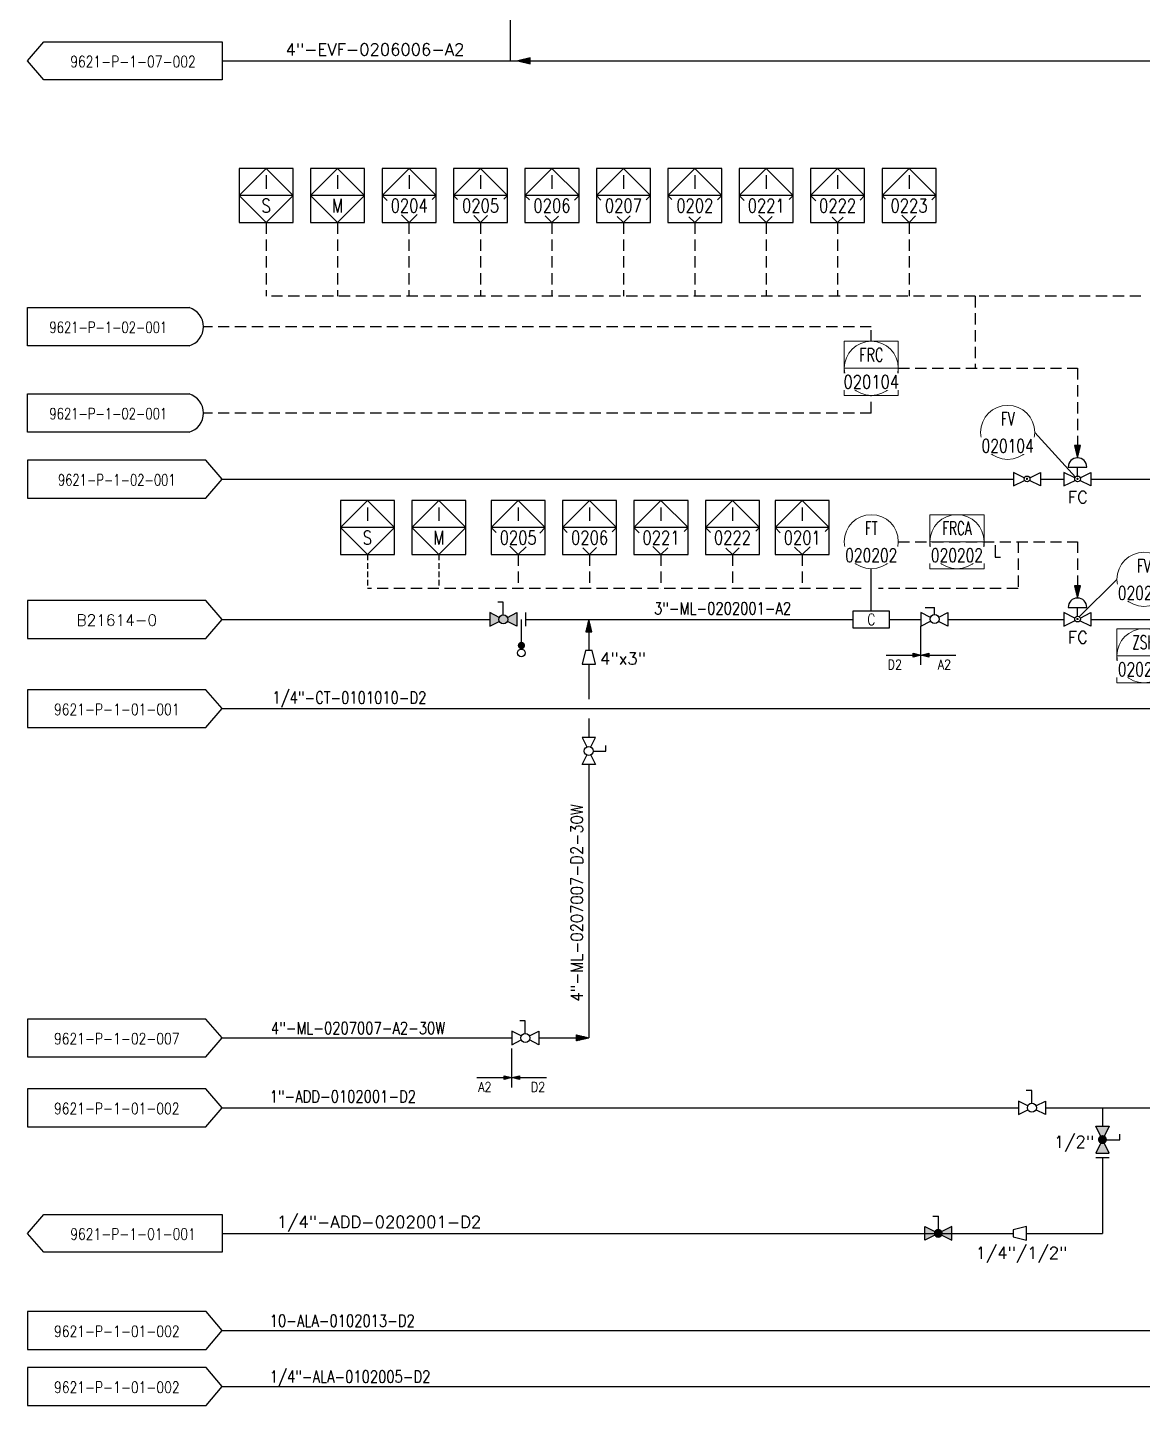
# Model space of a CAD drawing. Header units: inches. Extents: x 18 to 1172, y 24 to 967.
# Drawn here: x 21.9 to 269.4, y 41.4 to 347.3 of the extents above; entities that cross this region are included whole.
import ezdxf
from ezdxf.enums import TextEntityAlignment as Align

# ---------------------------------------------------------------- set-up
doc = ezdxf.new("R2010")
doc.units = ezdxf.units.IN
doc.header["$LTSCALE"] = 10
doc.header["$MEASUREMENT"] = 0
doc.linetypes.add('HIDDEN', pattern=[0.375, 0.25, -0.125])
for name, color, linetype in [('BLOCK', 7, 'Continuous'), ('FITTING', 3, 'Continuous'), ('HOLDS', 7, 'Continuous'), ('INST', 4, 'Continuous'), ('MINE-LINE', 6, 'Continuous'), ('Misc', 7, 'Continuous'), ('SYM', 7, 'Continuous'), ('TEXT', 253, 'Continuous'), ('TXT-0', 7, 'Continuous'), ('WI', 255, 'Continuous')]:
    doc.layers.add(name, color=color, linetype=linetype)
doc.styles.add('ROMANS', font='romans.shx', dxfattribs={"width": 0.8})
doc.styles.add('S1', font='simplex', dxfattribs={"width": 0.8})
doc.styles.add('style1', font='SIMPLEX.shx', dxfattribs={"width": 0.8})

# ---------------------------------------------------------------- blocks, each defined once
blk = doc.blocks.new('OPD')
at = {"layer": 'Misc', "color": 0}
blk.add_lwpolyline([(0, -3.5), (33, -3.5), (36, 0), (33, 3.5), (0, 3.5)], close=True, dxfattribs=at)
at = {"layer": 'Misc', "color": 2, "style": 'ROMANS', "width": 0.8}
for tag, p in [('TAG_NO', (16.61, 1.82)), ('DWG_NO.', (16.54, -1.59)), ('SERVICE1', (16.61, -5.64)), ('SERVICE2', (16.61, -8.97))]:
    blk.add_attdef(tag, text='', height=2.5, dxfattribs=at).set_placement(p, align=Align.MIDDLE_CENTER)
blk = doc.blocks.new('*U34')
at = {"layer": 'INST', "color": 0, "linetype": 'Continuous', "lineweight": 0}
blk.add_line((6, 0), (-6, 0), dxfattribs=at)
at = {"layer": 'INST', "color": 0, "linetype": 'Continuous', "lineweight": 0, "flags": 128}
blk.add_lwpolyline([(6, 6), (-6, 6), (-6, -6), (6, -6)], close=True, dxfattribs=at)
at = {"layer": 'INST', "color": 0, "linetype": 'Continuous', "lineweight": 0}
blk.add_circle((0, 0), 6, dxfattribs=at)
at = {"style": 'ROMANS', "width": 0.8}
for tag, p in [('EQP', (0, 3)), ('NO', (0, -3))]:
    blk.add_attdef(tag, text='', height=3, dxfattribs=at).set_placement(p, align=Align.MIDDLE_CENTER)
blk.add_wipeout([(-6.2, -1.09), (6.2, -1.09), (6.2, -4.8), (-6.2, -4.8), (-6.2, -4.8), (-6.2, -4.8)]).dxf.layer = 'WI'
blk = doc.blocks.new('*U35')
at = {"layer": 'INST', "color": 0, "linetype": 'Continuous', "lineweight": 0}
blk.add_circle((0, 0), 6, dxfattribs=at)
at = {"style": 'ROMANS', "width": 0.8}
for tag, p in [('EQP', (0, 3)), ('NO', (0, -3))]:
    blk.add_attdef(tag, text='', height=3, dxfattribs=at).set_placement(p, align=Align.MIDDLE_CENTER)
blk.add_wipeout([(-6.2, -1.09), (6.2, -1.09), (6.2, -4.8), (-6.2, -4.8), (-6.2, -4.8), (-6.2, -4.8)]).dxf.layer = 'WI'
blk = doc.blocks.new('OPD_INT')
at = {"layer": 'Misc', "color": 0, "linetype": 'ByBlock'}
for p, q in [((0, 3.85), (32.59, 3.85)), ((0, -3.85), (0, 3.85)), ((32.59, -3.85), (0, -3.85))]:
    blk.add_line(p, q, dxfattribs=at)
blk.add_arc((31.5, 0), 4, 285.7979, 74.2021, dxfattribs=at)
at = {"layer": 'Misc', "color": 7, "style": 'S1'}
for tag, p in [('SERVICE1', (16.57, 13.88)), ('SERVICE2', (16.57, 10.12)), ('SERVICE3', (16.57, 6.05)), ('DWG_NO', (16.29, -0.13))]:
    blk.add_attdef(tag, text='', height=2.8, dxfattribs=at).set_placement(p, align=Align.MIDDLE_CENTER)
blk = doc.blocks.new('FLOW METER')
at = {"layer": 'SYM', "color": 0, "linetype": 'ByBlock'}
blk.add_lwpolyline([(4, 1.93), (4, -1.93), (-4, -1.93), (-4, 1.93)], close=True, dxfattribs=at)
at = {"layer": 'HOLDS', "color": 0, "style": 'ROMANS', "width": 0.8}
blk.add_attdef('FLOW', text='', height=2.5, dxfattribs=at).set_placement((0, 0), align=Align.MIDDLE_CENTER)
blk = doc.blocks.new('RC')
at = {"color": 0}
blk.add_lwpolyline([(3, -0.75), (3, 0.75), (0, 1.5), (0, -1.5), (3, -0.75)], dxfattribs=at)
blk = doc.blocks.new('SON')
at = {"linetype": 'ByBlock'}
h = blk.add_hatch(dxfattribs=at)
h.set_pattern_fill('ANSI37', color=0, scale=80, style=0)
h.paths.add_polyline_path([(64, 264), (-64, 264), (0, 0)])
at = {"color": 0, "linetype": 'ByBlock'}
blk.add_lwpolyline([(64, 264), (-64, 264), (0, 0)], close=True, dxfattribs=at)
blk = doc.blocks.new('BVH')
at = {"layer": 'FITTING', "color": 0, "linetype": 'ByBlock'}
for p, q in [((3, 3.82), (1.75, 3.82)), ((3, 1), (3, 3.82))]:
    blk.add_line(p, q, dxfattribs=at)
for points in [[(2.1, 0.45), (0, 1.5), (0, -1.5), (2.1, -0.45)], [(3.9, 0.45), (6, 1.5), (6, -1.5), (3.9, -0.45)]]:
    blk.add_lwpolyline(points, dxfattribs=at)
blk.add_circle((3, 0), 1, dxfattribs=at)
at = {"layer": 'FITTING', "color": 2, "style": 'ROMANS', "width": 0.85}
blk.add_attdef('SIZE', text='', height=2.5, dxfattribs=at).set_placement((3, -3.92), align=Align.MIDDLE)
blk = doc.blocks.new('Valve_Globe_1')
at = {"layer": 'FITTING'}
h = blk.add_hatch(color=0, dxfattribs=at)
edge = h.paths.add_edge_path()
edge.add_arc((0, 0), 1, 0, 360)
at = {"layer": 'FITTING', "color": 0}
blk.add_lwpolyline([(3, -1.5), (3, 1.5), (-3, -1.5), (-3, 1.5), (3, -1.5)], dxfattribs=at)
at = {"layer": 'FITTING', "color": 2, "style": 'ROMANS', "width": 0.85}
blk.add_attdef('SIZE', text='', height=2.5, dxfattribs=at).set_placement((0, 3.5), align=Align.MIDDLE)

msp = doc.modelspace()

# ---------------------------------------------------------------- hatches: boundary and pattern name
h = msp.add_hatch(color=6)
h.paths.add_polyline_path([(124.49, 214.43), (126.59, 215.49, -0.116434), (126.49, 215.93, -0.116434), (126.59, 216.38), (124.49, 217.43)])
h.paths.add_polyline_path([(126.49, 215.93, 1), (128.49, 215.93, 1)])
h.paths.add_polyline_path([(128.39, 216.38, -0.116434), (128.49, 215.93, -0.116434), (128.39, 215.49), (130.49, 214.43), (130.49, 217.43)])
h = msp.add_hatch(color=6)
h.paths.add_polyline_path([(224.03, 79.61), (221.04, 81.1), (221.04, 78.25, 0.006975), (221.16, 78.19)])
h.paths.add_polyline_path([(227.01, 78.12), (227.01, 81.1), (224.03, 79.61)])
at = {"layer": 'MINE-LINE', "linetype": 'Continuous'}
h = msp.add_hatch(color=6, dxfattribs=at)
h.paths.add_polyline_path([(260.48, 100.46), (261.96, 103.44), (259.11, 103.44, 0.006975), (259.05, 103.32)])
h.paths.add_polyline_path([(258.99, 97.47), (261.96, 97.47), (260.48, 100.46)])
at = {"layer": 'TXT-0'}
for points in [[(220.19, 207.99), (218.47, 207.56), (218.47, 208.42)], [(220.19, 207.99), (221.91, 208.42), (221.91, 207.56)], [(129.37, 114.19), (127.65, 113.76), (127.65, 114.62)], [(129.37, 114.19), (131.09, 114.62), (131.09, 113.76)]]:
    msp.add_hatch(color=256, dxfattribs=at).paths.add_polyline_path(points)

# ---------------------------------------------------------------- linework, layer by layer
at = {"color": 6, "linetype": 'Continuous'}
for p, q in [((80.85, 310.05), (68.85, 310.05)), ((96.7, 310.05), (84.7, 310.05)), ((112.59, 310.05), (100.59, 310.05)), ((128.44, 310.05), (116.44, 310.05)), ((144.29, 310.05), (132.29, 310.05)), ((160.15, 310.05), (148.15, 310.05)), ((176, 310.05), (164, 310.05)), ((191.85, 310.05), (179.85, 310.05)), ((207.7, 310.05), (195.7, 310.05)), ((223.55, 310.05), (211.55, 310.05)), ((103.32, 236.31), (91.32, 236.31)), ((119.17, 236.31), (107.17, 236.31)), ((136.79, 236.31), (124.79, 236.31)), ((152.64, 236.31), (140.64, 236.31)), ((168.49, 236.31), (156.49, 236.31)), ((184.35, 236.31), (172.35, 236.31)), ((199.85, 236.31), (187.85, 236.31)), ((65.1, 58.04), (353.76, 58.04))]:
    msp.add_line(p, q, dxfattribs=at)
at = {"color": 6}
for p, q in [((254.94, 247.77), (254.94, 249.74)), ((132.49, 214.43), (132.49, 217.43)), ((223.21, 217), (223.21, 218.61)), ((254.94, 216.64), (254.94, 218.61)), ((146.46, 215.93), (146.46, 209.01)), ((146.46, 206.01), (146.46, 198.19)), ((146.46, 193.93), (146.46, 189.71)), ((146.46, 183.71), (146.46, 123.01)), ((65.09, 123.01), (129.37, 123.01)), ((135.37, 123.01), (146.46, 123.01)), ((65.09, 107.5), (241.81, 107.5)), ((247.81, 107.5), (348.53, 107.5)), ((222.86, 83.46), (224.07, 83.46)), ((224.07, 79.62), (224.07, 83.46)), ((221.04, 78.12), (221.04, 81.12)), ((221.04, 78.12), (221.04, 81.12))]:
    msp.add_line(p, q, dxfattribs=at)
at = {"color": 2, "linetype": 'HIDDEN', "ltscale": 0.5}
for p, q in [((97.32, 230.31), (97.32, 222.76)), ((113.17, 230.31), (113.17, 222.76))]:
    msp.add_line(p, q, dxfattribs=at)
at = {"color": 6, "linetype": 'Continuous', "flags": 128}
for points in [[(80.85, 316.05), (68.85, 316.05), (68.85, 304.05), (80.85, 304.05)], [(96.7, 316.05), (84.7, 316.05), (84.7, 304.05), (96.7, 304.05)], [(112.59, 316.05), (100.59, 316.05), (100.59, 304.05), (112.59, 304.05)], [(128.44, 316.05), (116.44, 316.05), (116.44, 304.05), (128.44, 304.05)], [(144.29, 316.05), (132.29, 316.05), (132.29, 304.05), (144.29, 304.05)], [(160.15, 316.05), (148.15, 316.05), (148.15, 304.05), (160.15, 304.05)], [(176, 316.05), (164, 316.05), (164, 304.05), (176, 304.05)], [(191.85, 316.05), (179.85, 316.05), (179.85, 304.05), (191.85, 304.05)], [(207.7, 316.05), (195.7, 316.05), (195.7, 304.05), (207.7, 304.05)], [(223.55, 316.05), (211.55, 316.05), (211.55, 304.05), (223.55, 304.05)], [(103.32, 242.31), (91.32, 242.31), (91.32, 230.31), (103.32, 230.31)], [(119.17, 242.31), (107.17, 242.31), (107.17, 230.31), (119.17, 230.31)], [(136.79, 242.31), (124.79, 242.31), (124.79, 230.31), (136.79, 230.31)], [(152.64, 242.31), (140.64, 242.31), (140.64, 230.31), (152.64, 230.31)], [(168.49, 242.31), (156.49, 242.31), (156.49, 230.31), (168.49, 230.31)], [(184.35, 242.31), (172.35, 242.31), (172.35, 230.31), (184.35, 230.31)], [(199.85, 242.31), (187.85, 242.31), (187.85, 230.31), (199.85, 230.31)]]:
    msp.add_lwpolyline(points, close=True, dxfattribs=at)
for points in [[(74.85, 316.05), (68.85, 310.05), (74.85, 304.05), (80.85, 310.05), (74.85, 316.05)], [(90.7, 316.05), (84.7, 310.05), (90.7, 304.05), (96.7, 310.05), (90.7, 316.05)], [(106.59, 316.05), (100.59, 310.05), (101.72, 308.92)], [(111.69, 309.15), (112.59, 310.05), (106.59, 316.05)], [(122.44, 316.05), (116.44, 310.05), (117.33, 309.16)], [(127.64, 309.24), (128.44, 310.05), (122.44, 316.05)], [(138.29, 316.05), (132.29, 310.05), (133.27, 309.07)], [(143.3, 309.05), (144.29, 310.05), (138.29, 316.05)], [(154.15, 316.05), (148.15, 310.05), (149.17, 309.03)], [(159.21, 309.11), (160.15, 310.05), (154.15, 316.05)], [(170, 316.05), (164, 310.05), (164.88, 309.16)], [(175.03, 309.08), (176, 310.05), (170, 316.05)], [(185.85, 316.05), (179.85, 310.05), (180.97, 308.92)], [(190.93, 309.13), (191.85, 310.05), (185.85, 316.05)], [(201.7, 316.05), (195.7, 310.05), (196.86, 308.89)], [(206.71, 309.05), (207.7, 310.05), (201.7, 316.05)], [(217.55, 316.05), (211.55, 310.05), (212.35, 309.25)], [(222.63, 309.12), (223.55, 310.05), (217.55, 316.05)], [(104.9, 305.74), (106.59, 304.05), (108.39, 305.84)], [(120.91, 305.58), (122.44, 304.05), (123.98, 305.59)], [(136.77, 305.57), (138.29, 304.05), (139.73, 305.49)], [(152.77, 305.42), (154.15, 304.05), (155.67, 305.57)], [(168.7, 305.34), (170, 304.05), (171.28, 305.33)], [(184.24, 305.66), (185.85, 304.05), (187.18, 305.38)], [(200.5, 305.24), (201.7, 304.05), (202.91, 305.25)], [(215.95, 305.65), (217.55, 304.05), (219, 305.5)], [(97.32, 242.31), (91.32, 236.31), (97.32, 230.31), (103.32, 236.31), (97.32, 242.31)], [(113.17, 242.31), (107.17, 236.31), (113.17, 230.31), (119.17, 236.31), (113.17, 242.31)], [(130.79, 242.31), (124.79, 236.31), (125.88, 235.22)], [(135.58, 235.1), (136.79, 236.31), (130.79, 242.31)], [(146.64, 242.31), (140.64, 236.31), (141.7, 235.26)], [(151.68, 235.35), (152.64, 236.31), (146.64, 242.31)], [(162.49, 242.31), (156.49, 236.31), (157.62, 235.19)], [(167.64, 235.45), (168.49, 236.31), (162.49, 242.31)], [(178.35, 242.31), (172.35, 236.31), (173.45, 235.21)], [(183.52, 235.49), (184.35, 236.31), (178.35, 242.31)], [(193.85, 242.31), (187.85, 236.31), (188.98, 235.18)], [(198.96, 235.42), (199.85, 236.31), (193.85, 242.31)], [(128.91, 232.19), (130.79, 230.31), (132.53, 232.05)], [(145.14, 231.81), (146.64, 230.31), (148.21, 231.88)], [(160.69, 232.12), (162.49, 230.31), (164.02, 231.84)], [(176.9, 231.76), (178.35, 230.31), (179.83, 231.8)], [(192.16, 232), (193.85, 230.31), (195.58, 232.05)]]:
    msp.add_lwpolyline(points, dxfattribs=at)
at = {"color": 6, "linetype": 'Continuous'}
msp.add_lwpolyline([(131.49, 210.54), (131.49, 215.93)], dxfattribs=at)
at = {"color": 6, "linetype": 'Continuous', "const_width": 0.807}
msp.add_lwpolyline([(131.51, 210.54, -1), (131.51, 209.73, -1)], format="xyb", close=True, dxfattribs=at)
at = {"color": 6, "linetype": 'Continuous'}
msp.add_circle((131.49, 208.5), 0.856, dxfattribs=at)
for centre in [(254.94, 249.74), (254.94, 218.61)]:
    msp.add_arc(centre, 2.06, 0, 180, dxfattribs=at)
at = {"layer": 'MINE-LINE', "color": 6, "linetype": 'Continuous'}
for p, q in [((129.05, 339.94), (129.05, 370.62)), ((65.09, 339.94), (341.87, 339.94)), ((254.47, 247.55), (245.44, 257.46)), ((240.72, 248.56), (240.72, 245.56)), ((243.14, 247.35), (240.72, 248.56)), ((244.34, 247.37), (246.72, 248.56)), ((246.72, 248.56), (246.72, 245.56)), ((251.93, 248.56), (251.93, 245.56)), ((254.35, 247.35), (251.93, 248.56)), ((252.88, 249.74), (257.01, 249.74)), ((255.55, 247.37), (257.93, 248.56)), ((257.93, 248.56), (257.93, 245.56)), ((65.09, 247.06), (240.72, 247.06)), ((240.72, 245.56), (243.2, 246.8)), ((246.72, 245.56), (244.28, 246.78)), ((246.72, 247.06), (251.96, 247.06)), ((251.93, 245.56), (254.41, 246.8)), ((257.93, 245.56), (255.49, 246.78)), ((257.93, 247.06), (350.01, 247.06)), ((209.17, 217.86), (209.17, 227.18)), ((255.35, 216.51), (263.69, 224.83)), ((220.19, 217.43), (220.19, 214.43)), ((222.29, 216.38), (220.19, 217.43)), ((221.14, 218.61), (223.21, 218.61)), ((224.13, 216.41), (226.19, 217.43)), ((226.19, 217.43), (226.19, 214.43)), ((251.93, 217.43), (251.93, 214.43)), ((254.35, 216.22), (251.93, 217.43)), ((252.88, 218.61), (257.01, 218.61)), ((255.55, 216.24), (257.93, 217.43)), ((257.93, 217.43), (257.93, 214.43)), ((65.09, 215.93), (124.49, 215.93)), ((132.49, 215.93), (205.17, 215.93)), ((213.18, 215.93), (220.19, 215.93)), ((220.19, 214.43), (222.35, 215.51)), ((226.19, 214.43), (224.08, 215.49)), ((226.19, 215.93), (251.96, 215.93)), ((251.93, 214.43), (254.41, 215.67)), ((257.93, 214.43), (255.49, 215.65)), ((257.93, 215.93), (349.94, 215.93)), ((65.09, 196.12), (332.82, 196.12)), ((260.48, 107.49), (260.48, 103.42)), ((264.32, 100.42), (264.32, 101.63)), ((260.48, 100.42), (264.32, 100.42)), ((261.98, 96.39), (258.98, 96.39)), ((260.48, 96.39), (260.48, 79.62)), ((65.1, 79.62), (240.65, 79.62)), ((243.65, 79.62), (260.48, 79.62)), ((65.1, 45.62), (399.88, 45.62))]:
    msp.add_line(p, q, dxfattribs=at)
at = {"layer": 'MINE-LINE', "color": 2, "linetype": 'HIDDEN'}
for p, q in [((74.85, 304.05), (74.85, 287.67)), ((90.7, 304.05), (90.7, 287.67)), ((232.26, 287.67), (74.85, 287.67)), ((232.26, 287.67), (232.26, 271.68)), ((209.17, 280.92), (60.94, 280.92)), ((209.17, 277.68), (209.17, 280.92)), ((215.17, 271.68), (254.94, 271.68)), ((254.94, 271.68), (254.94, 251.8)), ((209.17, 261.75), (209.17, 265.68)), ((209.17, 261.75), (60.91, 261.75)), ((215.17, 233.18), (254.94, 233.18)), ((241.77, 233.18), (241.77, 222.76)), ((254.94, 233.18), (254.94, 220.67)), ((130.79, 230.31), (130.79, 222.76)), ((146.64, 230.31), (146.64, 222.76)), ((162.49, 230.31), (162.49, 222.76)), ((178.35, 230.31), (178.35, 222.76)), ((193.85, 230.31), (193.85, 222.76)), ((206.96, 222.76), (97.32, 222.76)), ((241.77, 222.76), (210.75, 222.76))]:
    msp.add_line(p, q, dxfattribs=at)
for points in [[(106.55, 304.05), (106.55, 287.67)], [(122.44, 304.05), (122.44, 287.67)], [(138.29, 304.05), (138.29, 287.67)], [(154.15, 304.05), (154.15, 287.67)], [(170, 304.05), (170, 287.67)], [(185.85, 304.05), (185.85, 287.67)], [(201.7, 304.05), (201.7, 287.67)], [(217.55, 304.05), (217.55, 287.67)], [(269.03, 287.67), (233.11, 287.67)]]:
    msp.add_lwpolyline(points, dxfattribs=at)
at = {"layer": 'MINE-LINE', "color": 6, "linetype": 'Continuous', "const_width": 0.25}
for points in [[(243.73, 247.27, -1), (243.73, 247.02, -1)], [(254.94, 247.27, -1), (254.94, 247.02, -1)], [(254.94, 216.14, -1), (254.94, 215.89, -1)]]:
    msp.add_lwpolyline(points, format="xyb", close=True, dxfattribs=at)
at = {"layer": 'MINE-LINE', "color": 6, "linetype": 'Continuous'}
for centre, radius in [((243.74, 247.13), 0.64), ((254.96, 247.13), 0.64), ((223.22, 216), 1), ((254.96, 216), 0.64)]:
    msp.add_circle(centre, radius, dxfattribs=at)
at = {"layer": 'TXT-0'}
for p, q in [((220.19, 205.84), (220.19, 214.43)), ((212.45, 207.99), (227.93, 207.99)), ((129.37, 112.04), (129.37, 120.64)), ((121.63, 114.19), (137.11, 114.19))]:
    msp.add_line(p, q, dxfattribs=at)
for points in [[(220.19, 207.99), (218.47, 207.56), (218.47, 208.42), (220.19, 207.99)], [(220.19, 207.99), (221.91, 208.42), (221.91, 207.56), (220.19, 207.99)], [(129.37, 114.19), (127.65, 113.76), (127.65, 114.62), (129.37, 114.19)], [(129.37, 114.19), (131.09, 114.62), (131.09, 113.76), (129.37, 114.19)]]:
    msp.add_lwpolyline(points, dxfattribs=at)

# ---------------------------------------------------------------- block references
at = {"color": 6}
ref = msp.add_blockref('OPD_INT', (21.89, 280.92), dxfattribs=dict(at, xscale=1.099999999999994, yscale=1.099999999999994, zscale=1.099999999999994))
ref.add_attrib('DWG_NO', '9621-P-1-02-001', dxfattribs={"layer": 'Misc', "color": 2, "height": 2.5, "style": 'ROMANS', "width": 0.75}).set_placement((39.81, 280.78), align=Align.MIDDLE_CENTER)
ref = msp.add_blockref('OPD_INT', (21.89, 261.75), dxfattribs=dict(at, xscale=1.099999999999994, yscale=1.099999999999994, zscale=1.099999999999994))
ref.add_attrib('DWG_NO', '9621-P-1-02-001', dxfattribs={"layer": 'Misc', "color": 2, "height": 2.5, "style": 'ROMANS', "width": 0.75}).set_placement((39.81, 261.61), align=Align.MIDDLE_CENTER)
for name, p in [('BVH', (124.49, 215.93)), ('BVH', (129.37, 123.01)), ('BVH', (241.81, 107.5)), ('Valve_Globe_1', (224.04, 79.62))]:
    msp.add_blockref(name, p, dxfattribs=at)
at = {"color": 6, "zscale": 0.0104}
for p, xscale, yscale, rotation in [((146.46, 215.93), 0.0104, 0.0104, 180), ((146.46, 123.01), -0.01039999999920838, 0.01039999999920838, 90)]:
    msp.add_blockref('SON', p, dxfattribs=dict(at, xscale=xscale, yscale=yscale, rotation=rotation))
at = {"color": 6}
for name, p, rotation in [('RC', (146.46, 206.01), 90), ('BVH', (146.46, 189.71), 270), ('RC', (243.65, 79.62), 180)]:
    msp.add_blockref(name, p, dxfattribs=dict(at, rotation=rotation))
ref = msp.add_blockref('OPD', (21.89, 123.01), dxfattribs=dict(at, xscale=1.199999999999818, yscale=1.199999999999818, zscale=1.199999999999818))
ref.add_attrib('DWG_NO.', '9621-P-1-02-007', dxfattribs={"layer": 'Misc', "color": 2, "height": 2.5, "style": 'S1', "width": 0.8}).set_placement((41.69, 122.85), align=Align.MIDDLE_CENTER)
ref = msp.add_blockref('OPD', (21.89, 107.5), dxfattribs=dict(at, xscale=1.199999999999818, yscale=1.199999999999818, zscale=1.199999999999818))
ref.add_attrib('DWG_NO.', '9621-P-1-01-002', dxfattribs={"layer": 'Misc', "color": 2, "height": 2.5, "style": 'S1', "width": 0.8}).set_placement((41.69, 107.34), align=Align.MIDDLE_CENTER)
at = {"color": 6, "linetype": 'Continuous'}
ref = msp.add_blockref('OPD', (21.9, 58.04), dxfattribs=dict(at, xscale=1.199999999999818, yscale=1.199999999999818, zscale=1.199999999999818))
ref.add_attrib('DWG_NO.', '9621-P-1-01-002', dxfattribs={"layer": 'Misc', "color": 2, "height": 2.5, "style": 'S1', "width": 0.8}).set_placement((41.7, 57.87), align=Align.MIDDLE_CENTER)
at = {"layer": 'INST', "color": 6}
ref = msp.add_blockref('*U34', (269.69, 207.86), dxfattribs=at)
ref.add_attrib('EQP', 'ZSH', dxfattribs={"layer": '0', "color": 7, "height": 3, "style": 'ROMANS', "width": 0.65}).set_placement((269.69, 210.86), align=Align.MIDDLE_CENTER)
ref.add_attrib('NO', '020217', dxfattribs={"layer": '0', "color": 7, "height": 3, "style": 'ROMANS', "width": 0.75}).set_placement((269.69, 204.86), align=Align.MIDDLE_CENTER)
at = {"layer": 'MINE-LINE', "color": 6, "linetype": 'Continuous'}
ref = msp.add_blockref('OPD', (65.09, 339.94), dxfattribs=dict(at, xscale=-1.199999999999818, yscale=1.200000000000045, zscale=1.200000000000045))
ref.add_attrib('DWG_NO.', '9621-P-1-07-002', dxfattribs={"layer": 'Misc', "color": 2, "height": 2.5, "style": 'S1', "width": 0.8}).set_placement((45.29, 339.78), align=Align.MIDDLE_CENTER)
at = {"layer": 'MINE-LINE', "color": 6, "linetype": 'Continuous', "xscale": 0.01039999999920838, "yscale": 0.01039999999920838, "zscale": 0.01039999999920838, "rotation": 270}
msp.add_blockref('SON', (130.69, 339.94), dxfattribs=at)
at = {"layer": 'MINE-LINE', "color": 6, "linetype": 'Continuous', "xscale": 0.01039999999920838, "yscale": 0.01039999999920838, "zscale": 0.01039999999920838}
for p in [(254.94, 251.8), (254.94, 220.67)]:
    msp.add_blockref('SON', p, dxfattribs=at)
at = {"layer": 'MINE-LINE', "color": 6, "linetype": 'Continuous'}
ref = msp.add_blockref('OPD', (21.89, 247.06), dxfattribs=dict(at, xscale=1.199999999999818, yscale=1.199999999999818, zscale=1.199999999999818))
ref.add_attrib('DWG_NO.', '9621-P-1-02-001', dxfattribs={"layer": 'Misc', "color": 2, "height": 2.5, "style": 'S1', "width": 0.75}).set_placement((41.69, 246.9), align=Align.MIDDLE_CENTER)
ref = msp.add_blockref('OPD', (21.89, 215.93), dxfattribs=dict(at, xscale=1.199999999999818, yscale=1.199999999999818, zscale=1.199999999999818))
ref.add_attrib('DWG_NO.', 'B21614-0', dxfattribs={"layer": 'Misc', "color": 2, "height": 2.5, "style": 'S1'}).set_placement((41.69, 215.77), align=Align.MIDDLE_CENTER)
msp.add_blockref('FLOW METER', (209.17, 215.93), dxfattribs=at).add_auto_attribs({'FLOW': 'C'})
ref = msp.add_blockref('OPD', (21.89, 196.12), dxfattribs=dict(at, xscale=1.199999999999818, yscale=1.199999999999818, zscale=1.199999999999818))
ref.add_attrib('DWG_NO.', '9621-P-1-01-001', dxfattribs={"layer": 'Misc', "color": 2, "height": 2.5, "style": 'S1', "width": 0.8}).set_placement((41.69, 195.95), align=Align.MIDDLE_CENTER)
at = {"layer": 'MINE-LINE', "color": 6, "linetype": 'Continuous', "rotation": 270}
msp.add_blockref('Valve_Globe_1', (260.48, 100.44), dxfattribs=at)
at = {"layer": 'MINE-LINE', "color": 6, "linetype": 'Continuous'}
ref = msp.add_blockref('OPD', (65.1, 79.62), dxfattribs=dict(at, xscale=-1.199999999999818, yscale=1.200000000000045, zscale=1.200000000000045))
ref.add_attrib('DWG_NO.', '9621-P-1-01-001', dxfattribs={"layer": 'Misc', "color": 2, "height": 2.5, "style": 'S1', "width": 0.8}).set_placement((45.3, 79.46), align=Align.MIDDLE_CENTER)
ref = msp.add_blockref('OPD', (21.9, 45.62), dxfattribs=dict(at, xscale=1.199999999999818, yscale=1.199999999999818, zscale=1.199999999999818))
ref.add_attrib('DWG_NO.', '9621-P-1-01-002', dxfattribs={"layer": 'Misc', "color": 2, "height": 2.5, "style": 'S1', "width": 0.8}).set_placement((41.7, 45.45), align=Align.MIDDLE_CENTER)

# ---------------------------------------------------------------- texts
at = {"style": 'ROMANS', "width": 0.8}
for tag, p in [('I', (74.85, 313.05)), ('I', (90.7, 313.05)), ('I', (106.59, 313.05)), ('I', (122.44, 313.05)), ('I', (138.29, 313.05)), ('I', (154.15, 313.05)), ('I', (170, 313.05)), ('I', (185.85, 313.05)), ('I', (201.7, 313.05)), ('I', (217.55, 313.05)), ('S', (74.85, 307.81)), ('M', (90.7, 307.81)), ('0204', (106.59, 307.81)), ('0205', (122.44, 307.81)), ('0206', (138.29, 307.81)), ('0207', (154.15, 307.81)), ('0202', (170, 307.81)), ('0221', (185.85, 307.81)), ('0222', (201.7, 307.81)), ('0223', (217.55, 307.81)), ('I', (97.32, 239.31)), ('I', (113.17, 239.31)), ('I', (130.79, 239.31)), ('I', (146.64, 239.31)), ('I', (162.49, 239.31)), ('I', (178.35, 239.31)), ('I', (193.85, 239.31)), ('S', (97.32, 234.08)), ('M', (113.17, 234.08)), ('0205', (130.79, 234.08)), ('0206', (146.64, 234.08)), ('0221', (162.49, 234.08)), ('0222', (178.35, 234.08)), ('0201', (193.85, 234.08))]:
    msp.add_attdef(tag, text='', height=3, dxfattribs=at).set_placement(p, align=Align.MIDDLE_CENTER)
at = {"layer": 'BLOCK', "color": 2, "style": 'ROMANS', "width": 0.85}
for tag, p in [('D2', (216, 205.92)), ('A2', (124.88, 112.12))]:
    msp.add_attdef(tag, text='#####', height=2.148, dxfattribs=at).set_placement(p, align=Align.MIDDLE_RIGHT)
for tag, p in [('A2', (223.91, 205.92)), ('D2', (133.59, 112.12))]:
    msp.add_attdef(tag, text='#####', height=2.148, dxfattribs=at).set_placement(p, align=Align.MIDDLE_LEFT)
at = {"layer": 'TEXT', "color": 0, "linetype": 'Continuous', "style": 'style1', "width": 0.85}
msp.add_text('L', height=2.67, dxfattribs=at).set_placement((236.31, 229.75))
at = {"layer": 'TXT-0', "style": 'style1'}
for s, height, p in [('4"-EVF-0206006-A2', 2.6667, (99, 341.14)), ('FC', 2.667, (255.03, 241.75)), ('FC', 2.667, (255.03, 210.62)), ('4"x3"', 2.667, (154.05, 205.9)), ('1/2"', 2.667, (254.17, 98.61)), ('1/4"-ADD-0202001-D2', 2.6667, (99.9, 80.83)), ('1/4"/1/2"', 2.667, (242.51, 73.94))]:
    msp.add_text(s, height=height, dxfattribs=at).set_placement(p, align=Align.CENTER)
at = {"layer": 'TXT-0', "style": 'style1', "width": 0.8}
for s, p in [('3"-ML-0202001-A2', (160.95, 218.39)), ('1/4"-CT-0101010-D2', (76.22, 198.57)), ('4"-ML-0207007-A2-30W', (75.9, 125.2)), ('1"-ADD-0102001-D2', (75.64, 110.03)), ('10-ALA-0102013-D2', (75.65, 60.23)), ('1/4"-ALA-0102005-D2', (75.65, 47.81))]:
    msp.add_text(s, height=2.6667, dxfattribs=at).set_placement(p, align=Align.MIDDLE_LEFT)
at = {"layer": 'TXT-0', "style": 'style1', "width": 0.9}
msp.add_text('4"-ML-0207007-D2-30W', height=2.6667, rotation=90, dxfattribs=at).set_placement((145.14, 131.12))

# ---------------------------------------------------------------- next in the draw order: block references
at = {"layer": 'INST', "color": 6}
ref = msp.add_blockref('*U34', (209.17, 271.68), dxfattribs=at)
ref.add_attrib('EQP', 'FRC', dxfattribs={"layer": '0', "color": 7, "height": 3, "style": 'ROMANS', "width": 0.7}).set_placement((209.17, 274.68), align=Align.MIDDLE_CENTER)
ref.add_attrib('NO', '020104', dxfattribs={"layer": '0', "color": 7, "height": 3, "style": 'ROMANS', "width": 0.8}).set_placement((209.17, 268.68), align=Align.MIDDLE_CENTER)
ref = msp.add_blockref('*U35', (239.44, 257.46), dxfattribs=at)
ref.add_attrib('EQP', 'FV', dxfattribs={"layer": '0', "color": 7, "height": 3, "style": 'ROMANS', "width": 0.65}).set_placement((239.44, 260.46), align=Align.MIDDLE_CENTER)
ref.add_attrib('NO', '020104', dxfattribs={"layer": '0', "color": 7, "height": 3, "style": 'ROMANS', "width": 0.75}).set_placement((239.44, 254.46), align=Align.MIDDLE_CENTER)
ref = msp.add_blockref('*U35', (209.17, 233.18), dxfattribs=at)
ref.add_attrib('EQP', 'FT', dxfattribs={"layer": '0', "color": 7, "height": 3, "style": 'ROMANS', "width": 0.65}).set_placement((209.17, 236.18), align=Align.MIDDLE_CENTER)
ref.add_attrib('NO', '020202', dxfattribs={"layer": '0', "color": 7, "height": 3, "style": 'ROMANS', "width": 0.75}).set_placement((209.17, 230.18), align=Align.MIDDLE_CENTER)
ref = msp.add_blockref('*U34', (228.19, 233.18), dxfattribs=at)
ref.add_attrib('EQP', 'FRCA', dxfattribs={"layer": '0', "color": 7, "height": 3, "style": 'ROMANS', "width": 0.65}).set_placement((228.19, 236.18), align=Align.MIDDLE_CENTER)
ref.add_attrib('NO', '020202', dxfattribs={"layer": '0', "color": 7, "height": 3, "style": 'ROMANS', "width": 0.75}).set_placement((228.19, 230.18), align=Align.MIDDLE_CENTER)
ref = msp.add_blockref('*U35', (269.69, 224.83), dxfattribs=at)
ref.add_attrib('EQP', 'FV', dxfattribs={"layer": '0', "color": 7, "height": 3, "style": 'ROMANS', "width": 0.65}).set_placement((269.69, 227.83), align=Align.MIDDLE_CENTER)
ref.add_attrib('NO', '020202', dxfattribs={"layer": '0', "color": 7, "height": 3, "style": 'ROMANS', "width": 0.75}).set_placement((269.69, 221.82), align=Align.MIDDLE_CENTER)

doc.saveas('drawing.dxf')
